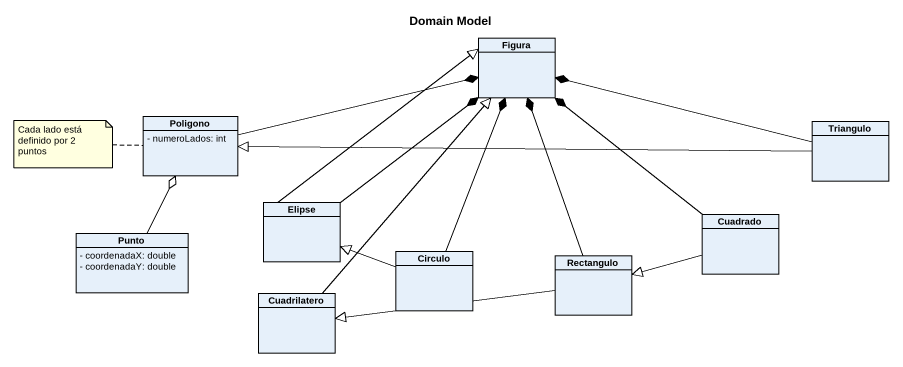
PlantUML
@startuml
title Domain Model
hide circle
hide empty members
skinparam classAttributeIconSize 0
class Figura
class Poligono {
  - numeroLados: int
}
class Triangulo
class Elipse
class Punto {
  - coordenadaX: double
  - coordenadaY: double
}
class Circulo
class Cuadrado
class Rectangulo
class Cuadrilatero
Poligono -right-* Figura
Triangulo -left-* Figura
Triangulo -left-|> Poligono
Elipse -up-* Figura
Elipse -up-|> Figura
Punto -up-o Poligono
Circulo -up-* Figura
Circulo -left-|> Elipse
Cuadrado -up-* Figura
Cuadrado -left-|> Rectangulo
Rectangulo -up-* Figura
Rectangulo -left-|> Cuadrilatero
Cuadrilatero -up-|> Figura
note left of Poligono : Cada lado está definido por 2 puntos
@enduml
